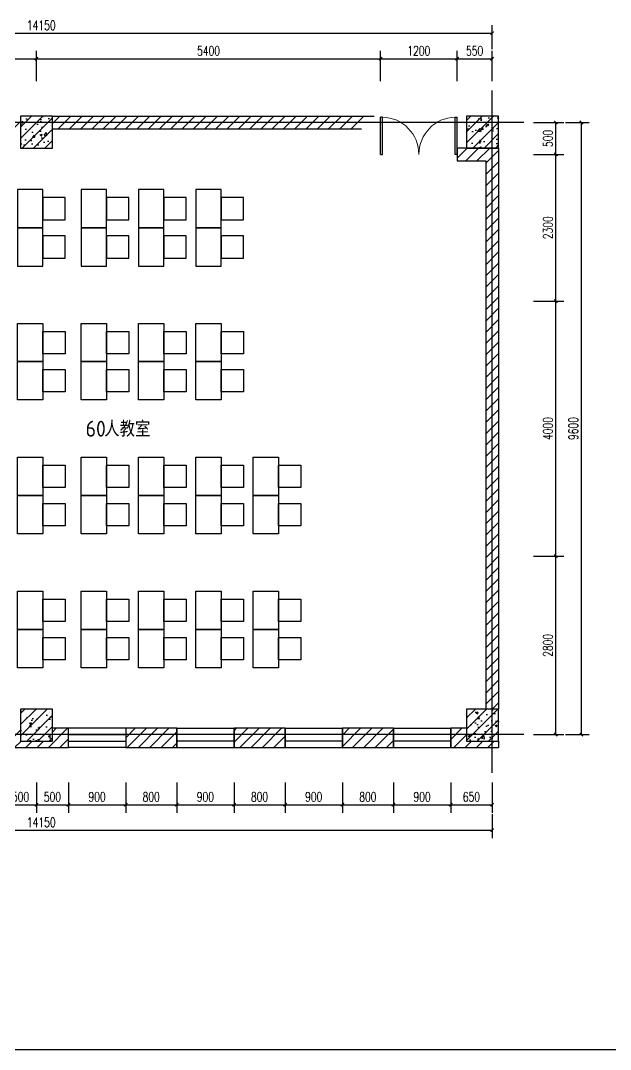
# Model space of a CAD drawing. Extents: x 0 to 302064749, y -59725395 to 1524223.
# Drawn here: x 213417864 to 214343536, y -6673307 to -5059789 of the extents above; entities that cross this region are included whole.
import ezdxf

# ---------------------------------------------------------------- set-up
doc = ezdxf.new("R2010")
doc.units = 0
doc.header["$LTSCALE"] = 1000
doc.linetypes.add('DASH', pattern=[0.35, 0.25, -0.1])
for name, color, linetype in [('0-底图', 7, 'Continuous'), ('PUB_HATCH', 8, 'Continuous'), ('PUB_TEXT', 7, 'Continuous'), ('WALL', 2, 'Continuous'), ('WINDOW', 4, 'Continuous'), ('公用-尺寸', 3, 'Continuous'), ('家具', 8, 'Continuous'), ('建筑-柱子', 9, 'Continuous'), ('建筑-柱子-填充', 8, 'Continuous'), ('建筑-轴网', 1, 'Continuous'), ('道路-DX', 4, 'Continuous')]:
    doc.layers.add(name, color=color, linetype=linetype)
doc.styles.add('_TCH_DIM_T3', font='SIMPLEX', dxfattribs={"width": 0.705882, "bigfont": 'GBCBIG'})
doc.styles.get("Standard").update_dxf_attribs({"font": 'geniso.shx', "bigfont": 'hztxt.shx'})
doc.dimstyles.new('_TCH_ARCH&&50', dxfattribs={"dimtxt": 148.75, "dimasz": 50, "dimexe": 125, "dimexo": 150, "dimgap": 50, "dimtad": 1, "dimdec": 0, "dimzin": 0, "dimdsep": 46, "dimtxsty": '_TCH_DIM_T3', "dimblk": 'ARCHTICK', "dimcen": 0.09, "dimclrt": 7, "dimazin": 2, "dimtfac": 1, "dimtdec": 0, "dimtix": 1, "dimtmove": 2, "dimatfit": 3, "dimfxl": 1, "dimtolj": 1, "dimtzin": 0, "dimarcsym": 0})
pattern_1 = [(45, (922758.53, 400752.28), (-88.388383, 88.388383), [])]
pattern_2 = [(45, (922758.53, 400662.53), (-88.388348, 88.388348), []), (50, (922758.53, 400662.53), (358.63009, -31.37607), [37.5, -412.5]), (355, (922758.53, 400662.53), (-69.37567, 376.09607), [30, -330]), (100.4514, (922788.42, 400659.9), (289.25469, 344.71977), [31.8701, -350.57106]), (46.1842, (922758.53, 400762.53), (533.62052, -82.7595), [56.25, -618.75]), (96.6356, (922803, 400755.63), (467.33135, 487.05894), [47.80514, -525.8565]), (351.1842, (922758.53, 400762.5), (467.33097, 487.0593), [45, -495]), (21, (922808.53, 400737.53), (298.45353, -201.30945), [37.5, -412.5]), (326, (922808.53, 400737.53), (121.65767, 362.57502), [30, -330]), (71.4514, (922833.4, 400720.75), (420.11131, 161.26525), [31.8701, -350.57106]), (37.5, (922758.53, 400662.53), (6.079928, 166.446927), [0, -326, 0, -335, 0, -331.25]), (7.5, (922758.53, 400662.53), (131.53477, 197.205856), [0, -191, 0, -318.5, 0, -126.25]), (327.5, (922647.03, 400662.53), (266.911218, -11.277436), [0, -125, 0, -390, 0, -517.5]), (317.5, (922597.03, 400662.53), (291.593085, 50.05249), [0, -162.5, 0, -259, 0, -367.5])]

# ---------------------------------------------------------------- blocks, each defined once
blk = doc.blocks.new('js')
at = {"layer": '家具', "linetype": 'DASH'}
for points in [[(569568, 805988), (573281, 812418)], [(569568, 809988), (573281, 803558)]]:
    blk.add_lwpolyline(points, dxfattribs=at)
at = {"layer": '家具'}
for points in [[(573068, 811738), (573068, 811138), (573468, 811138), (573468, 811738)], [(573468, 811613), (573468, 811263), (573818, 811263), (573818, 811613)], [(574068, 811738), (574068, 811138), (574468, 811138), (574468, 811738)], [(574468, 811613), (574468, 811263), (574818, 811263), (574818, 811613)], [(575068, 811738), (575068, 811138), (575468, 811138), (575468, 811738)], [(575468, 811613), (575468, 811263), (575818, 811263), (575818, 811613)], [(576068, 811738), (576068, 811138), (576468, 811138), (576468, 811738)], [(576468, 811613), (576468, 811263), (576818, 811263), (576818, 811613)], [(577068, 811738), (577068, 811138), (577468, 811138), (577468, 811738)], [(577468, 811613), (577468, 811263), (577818, 811263), (577818, 811613)], [(577968, 811738), (577968, 811138), (578368, 811138), (578368, 811738)], [(578368, 811613), (578368, 811263), (578718, 811263), (578718, 811613)], [(578868, 811738), (578868, 811138), (579268, 811138), (579268, 811738)], [(579268, 811613), (579268, 811263), (579618, 811263), (579618, 811613)], [(573068, 811138), (573068, 810538), (573468, 810538), (573468, 811138)], [(574068, 811138), (574068, 810538), (574468, 810538), (574468, 811138)], [(575068, 811138), (575068, 810538), (575468, 810538), (575468, 811138)], [(576068, 811138), (576068, 810538), (576468, 810538), (576468, 811138)], [(577068, 811138), (577068, 810538), (577468, 810538), (577468, 811138)], [(577968, 811138), (577968, 810538), (578368, 810538), (578368, 811138)], [(578868, 811138), (578868, 810538), (579268, 810538), (579268, 811138)], [(573468, 811013), (573468, 810663), (573818, 810663), (573818, 811013)], [(574468, 811013), (574468, 810663), (574818, 810663), (574818, 811013)], [(575468, 811013), (575468, 810663), (575818, 810663), (575818, 811013)], [(576468, 811013), (576468, 810663), (576818, 810663), (576818, 811013)], [(577468, 811013), (577468, 810663), (577818, 810663), (577818, 811013)], [(578368, 811013), (578368, 810663), (578718, 810663), (578718, 811013)], [(579268, 811013), (579268, 810663), (579618, 810663), (579618, 811013)], [(569468, 805988), (569468, 809988), (569568, 809988), (569568, 805988)], [(572068, 809038), (572068, 809638), (572468, 809638), (572468, 809038)], [(572468, 809163), (572468, 809513), (572818, 809513), (572818, 809163)], [(573068, 809038), (573068, 809638), (573468, 809638), (573468, 809038)], [(573468, 809163), (573468, 809513), (573818, 809513), (573818, 809163)], [(574068, 809038), (574068, 809638), (574468, 809638), (574468, 809038)], [(574468, 809163), (574468, 809513), (574818, 809513), (574818, 809163)], [(575068, 809038), (575068, 809638), (575468, 809638), (575468, 809038)], [(575468, 809163), (575468, 809513), (575818, 809513), (575818, 809163)], [(576068, 809038), (576068, 809638), (576468, 809638), (576468, 809038)], [(576468, 809163), (576468, 809513), (576818, 809513), (576818, 809163)], [(577068, 809038), (577068, 809638), (577468, 809638), (577468, 809038)], [(577468, 809163), (577468, 809513), (577818, 809513), (577818, 809163)], [(577968, 809038), (577968, 809638), (578368, 809638), (578368, 809038)], [(578368, 809163), (578368, 809513), (578718, 809513), (578718, 809163)], [(578868, 809038), (578868, 809638), (579268, 809638), (579268, 809038)], [(579268, 809163), (579268, 809513), (579618, 809513), (579618, 809163)], [(572068, 808438), (572068, 809038), (572468, 809038), (572468, 808438)], [(573068, 808438), (573068, 809038), (573468, 809038), (573468, 808438)], [(574068, 808438), (574068, 809038), (574468, 809038), (574468, 808438)], [(575068, 808438), (575068, 809038), (575468, 809038), (575468, 808438)], [(576068, 808438), (576068, 809038), (576468, 809038), (576468, 808438)], [(577068, 808438), (577068, 809038), (577468, 809038), (577468, 808438)], [(577968, 808438), (577968, 809038), (578368, 809038), (578368, 808438)], [(578868, 808438), (578868, 809038), (579268, 809038), (579268, 808438)], [(572468, 808563), (572468, 808913), (572818, 808913), (572818, 808563)], [(573468, 808563), (573468, 808913), (573818, 808913), (573818, 808563)], [(574468, 808563), (574468, 808913), (574818, 808913), (574818, 808563)], [(575468, 808563), (575468, 808913), (575818, 808913), (575818, 808563)], [(576468, 808563), (576468, 808913), (576818, 808913), (576818, 808563)], [(577468, 808563), (577468, 808913), (577818, 808913), (577818, 808563)], [(578368, 808563), (578368, 808913), (578718, 808913), (578718, 808563)], [(579268, 808563), (579268, 808913), (579618, 808913), (579618, 808563)], [(570018, 808738), (570468, 808738), (570468, 807238), (570018, 807238)], [(572068, 806938), (572068, 807538), (572468, 807538), (572468, 806938)], [(572468, 807063), (572468, 807413), (572818, 807413), (572818, 807063)], [(573068, 806938), (573068, 807538), (573468, 807538), (573468, 806938)], [(573468, 807063), (573468, 807413), (573818, 807413), (573818, 807063)], [(574068, 806938), (574068, 807538), (574468, 807538), (574468, 806938)], [(574468, 807063), (574468, 807413), (574818, 807413), (574818, 807063)], [(575068, 806938), (575068, 807538), (575468, 807538), (575468, 806938)], [(575468, 807063), (575468, 807413), (575818, 807413), (575818, 807063)], [(576068, 806938), (576068, 807538), (576468, 807538), (576468, 806938)], [(576468, 807063), (576468, 807413), (576818, 807413), (576818, 807063)], [(577068, 806938), (577068, 807538), (577468, 807538), (577468, 806938)], [(577468, 807063), (577468, 807413), (577818, 807413), (577818, 807063)], [(577968, 806938), (577968, 807538), (578368, 807538), (578368, 806938)], [(578368, 807063), (578368, 807413), (578718, 807413), (578718, 807063)], [(578868, 806938), (578868, 807538), (579268, 807538), (579268, 806938)], [(579268, 807063), (579268, 807413), (579618, 807413), (579618, 807063)], [(579768, 806938), (579768, 807538), (580168, 807538), (580168, 806938)], [(580168, 807063), (580168, 807413), (580518, 807413), (580518, 807063)], [(572068, 806338), (572068, 806938), (572468, 806938), (572468, 806338)], [(573068, 806338), (573068, 806938), (573468, 806938), (573468, 806338)], [(574068, 806338), (574068, 806938), (574468, 806938), (574468, 806338)], [(575068, 806338), (575068, 806938), (575468, 806938), (575468, 806338)], [(576068, 806338), (576068, 806938), (576468, 806938), (576468, 806338)], [(577068, 806338), (577068, 806938), (577468, 806938), (577468, 806338)], [(577968, 806338), (577968, 806938), (578368, 806938), (578368, 806338)], [(578868, 806338), (578868, 806938), (579268, 806938), (579268, 806338)], [(579768, 806338), (579768, 806938), (580168, 806938), (580168, 806338)], [(572468, 806463), (572468, 806813), (572818, 806813), (572818, 806463)], [(573468, 806463), (573468, 806813), (573818, 806813), (573818, 806463)], [(574468, 806463), (574468, 806813), (574818, 806813), (574818, 806463)], [(575468, 806463), (575468, 806813), (575818, 806813), (575818, 806463)], [(576468, 806463), (576468, 806813), (576818, 806813), (576818, 806463)], [(577468, 806463), (577468, 806813), (577818, 806813), (577818, 806463)], [(578368, 806463), (578368, 806813), (578718, 806813), (578718, 806463)], [(579268, 806463), (579268, 806813), (579618, 806813), (579618, 806463)], [(580168, 806463), (580168, 806813), (580518, 806813), (580518, 806463)], [(573068, 804838), (573068, 805438), (573468, 805438), (573468, 804838)], [(573468, 804963), (573468, 805313), (573818, 805313), (573818, 804963)], [(574068, 804838), (574068, 805438), (574468, 805438), (574468, 804838)], [(574468, 804963), (574468, 805313), (574818, 805313), (574818, 804963)], [(575068, 804838), (575068, 805438), (575468, 805438), (575468, 804838)], [(575468, 804963), (575468, 805313), (575818, 805313), (575818, 804963)], [(576068, 804838), (576068, 805438), (576468, 805438), (576468, 804838)], [(576468, 804963), (576468, 805313), (576818, 805313), (576818, 804963)], [(577068, 804838), (577068, 805438), (577468, 805438), (577468, 804838)], [(577468, 804963), (577468, 805313), (577818, 805313), (577818, 804963)], [(577968, 804838), (577968, 805438), (578368, 805438), (578368, 804838)], [(578368, 804963), (578368, 805313), (578718, 805313), (578718, 804963)], [(578868, 804838), (578868, 805438), (579268, 805438), (579268, 804838)], [(579268, 804963), (579268, 805313), (579618, 805313), (579618, 804963)], [(579768, 804838), (579768, 805438), (580168, 805438), (580168, 804838)], [(580168, 804963), (580168, 805313), (580518, 805313), (580518, 804963)], [(573068, 804238), (573068, 804838), (573468, 804838), (573468, 804238)], [(574068, 804238), (574068, 804838), (574468, 804838), (574468, 804238)], [(575068, 804238), (575068, 804838), (575468, 804838), (575468, 804238)], [(576068, 804238), (576068, 804838), (576468, 804838), (576468, 804238)], [(577068, 804238), (577068, 804838), (577468, 804838), (577468, 804238)], [(577968, 804238), (577968, 804838), (578368, 804838), (578368, 804238)], [(578868, 804238), (578868, 804838), (579268, 804838), (579268, 804238)], [(579768, 804238), (579768, 804838), (580168, 804838), (580168, 804238)], [(573468, 804363), (573468, 804713), (573818, 804713), (573818, 804363)], [(574468, 804363), (574468, 804713), (574818, 804713), (574818, 804363)], [(575468, 804363), (575468, 804713), (575818, 804713), (575818, 804363)], [(576468, 804363), (576468, 804713), (576818, 804713), (576818, 804363)], [(577468, 804363), (577468, 804713), (577818, 804713), (577818, 804363)], [(578368, 804363), (578368, 804713), (578718, 804713), (578718, 804363)], [(579268, 804363), (579268, 804713), (579618, 804713), (579618, 804363)], [(580168, 804363), (580168, 804713), (580518, 804713), (580518, 804363)]]:
    blk.add_lwpolyline(points, close=True, dxfattribs=at)
blk = doc.blocks.new('_ArchTick')
at = {"color": 0, "linetype": 'ByBlock', "const_width": 0.4}
blk.add_lwpolyline([(-0.5, -0.5), (0.5, 0.5)], dxfattribs=at)
blk = doc.blocks.new('*D918')
at = {"layer": 'Defpoints', "color": 0, "transparency": 16777216}
for p in [(1096781, -394506), (1082631, -394906), (1096781, -394906)]:
    blk.add_point(p, dxfattribs=at)
at = {"layer": '公用-尺寸', "color": 0, "lineweight": -2, "transparency": 16777216}
for p, q in [((1082631, -394756), (1082631, -394381)), ((1096781, -394756), (1096781, -394381)), ((1082631, -394506), (1096781, -394506))]:
    blk.add_line(p, q, dxfattribs=at)
at = {"layer": '公用-尺寸', "color": 0, "lineweight": -2, "transparency": 16777216, "xscale": 50, "yscale": 50, "zscale": 50, "rotation": 180}
blk.add_blockref('_ArchTick', (1082631, -394506), dxfattribs=at)
at = {"layer": '公用-尺寸', "color": 0, "lineweight": -2, "transparency": 16777216, "xscale": 50, "yscale": 50, "zscale": 50}
blk.add_blockref('_ArchTick', (1096781, -394506), dxfattribs=at)
at = {"layer": '公用-尺寸', "color": 7, "transparency": 16777216, "insert": (1089706, -394382), "char_height": 148.8, "attachment_point": 5, "style": '_TCH_DIM_T3'}
blk.add_mtext('\\A1;14150', dxfattribs=at)
blk = doc.blocks.new('*D920')
at = {"layer": 'Defpoints', "color": 0, "transparency": 16777216}
for p in [(1097781, -395906), (1098181, -395906), (1097781, -405506)]:
    blk.add_point(p, dxfattribs=at)
at = {"layer": '公用-尺寸', "color": 0, "lineweight": -2, "transparency": 16777216}
for p, q in [((1097931, -395906), (1098306, -395906)), ((1098181, -405506), (1098181, -395906)), ((1097931, -405506), (1098306, -405506))]:
    blk.add_line(p, q, dxfattribs=at)
at = {"layer": '公用-尺寸', "color": 0, "lineweight": -2, "transparency": 16777216, "xscale": 50, "yscale": 50, "zscale": 50}
for p, rotation in [((1098181, -395906), 90), ((1098181, -405506), 270)]:
    blk.add_blockref('_ArchTick', p, dxfattribs=dict(at, rotation=rotation))
at = {"layer": '公用-尺寸', "color": 7, "transparency": 16777216, "insert": (1098056, -400706), "char_height": 148.8, "attachment_point": 5, "rotation": 90, "style": '_TCH_DIM_T3'}
blk.add_mtext('\\A1;9600', dxfattribs=at)
blk = doc.blocks.new('*D921')
at = {"layer": 'Defpoints', "color": 0, "transparency": 16777216}
for p in [(1097281, -402706), (1097781, -402706), (1097281, -405506)]:
    blk.add_point(p, dxfattribs=at)
at = {"layer": '公用-尺寸', "color": 0, "lineweight": -2, "transparency": 16777216}
for p, q in [((1097431, -402706), (1097906, -402706)), ((1097781, -405506), (1097781, -402706)), ((1097431, -405506), (1097906, -405506))]:
    blk.add_line(p, q, dxfattribs=at)
at = {"layer": '公用-尺寸', "color": 0, "lineweight": -2, "transparency": 16777216, "xscale": 50, "yscale": 50, "zscale": 50}
for p, rotation in [((1097781, -402706), 90), ((1097781, -405506), 270)]:
    blk.add_blockref('_ArchTick', p, dxfattribs=dict(at, rotation=rotation))
at = {"layer": '公用-尺寸', "color": 7, "transparency": 16777216, "insert": (1097656, -404106), "char_height": 148.8, "attachment_point": 5, "rotation": 90, "style": '_TCH_DIM_T3'}
blk.add_mtext('\\A1;2800', dxfattribs=at)
blk = doc.blocks.new('*D922')
at = {"layer": 'Defpoints', "color": 0, "transparency": 16777216}
for p in [(1097281, -398706), (1097781, -398706), (1097281, -402706)]:
    blk.add_point(p, dxfattribs=at)
at = {"layer": '公用-尺寸', "color": 0, "lineweight": -2, "transparency": 16777216}
for p, q in [((1097431, -398706), (1097906, -398706)), ((1097781, -402706), (1097781, -398706)), ((1097431, -402706), (1097906, -402706))]:
    blk.add_line(p, q, dxfattribs=at)
at = {"layer": '公用-尺寸', "color": 0, "lineweight": -2, "transparency": 16777216, "xscale": 50, "yscale": 50, "zscale": 50}
for p, rotation in [((1097781, -398706), 90), ((1097781, -402706), 270)]:
    blk.add_blockref('_ArchTick', p, dxfattribs=dict(at, rotation=rotation))
at = {"layer": '公用-尺寸', "color": 7, "transparency": 16777216, "insert": (1097656, -400706), "char_height": 148.8, "attachment_point": 5, "rotation": 90, "style": '_TCH_DIM_T3'}
blk.add_mtext('\\A1;4000', dxfattribs=at)
blk = doc.blocks.new('*D923')
at = {"layer": 'Defpoints', "color": 0, "transparency": 16777216}
for p in [(1097281, -396406), (1097781, -396406), (1097281, -398706)]:
    blk.add_point(p, dxfattribs=at)
at = {"layer": '公用-尺寸', "color": 0, "lineweight": -2, "transparency": 16777216}
for p, q in [((1097431, -396406), (1097906, -396406)), ((1097781, -398706), (1097781, -396406)), ((1097431, -398706), (1097906, -398706))]:
    blk.add_line(p, q, dxfattribs=at)
at = {"layer": '公用-尺寸', "color": 0, "lineweight": -2, "transparency": 16777216, "xscale": 50, "yscale": 50, "zscale": 50}
for p, rotation in [((1097781, -396406), 90), ((1097781, -398706), 270)]:
    blk.add_blockref('_ArchTick', p, dxfattribs=dict(at, rotation=rotation))
at = {"layer": '公用-尺寸', "color": 7, "transparency": 16777216, "insert": (1097656, -397556), "char_height": 148.8, "attachment_point": 5, "rotation": 90, "style": '_TCH_DIM_T3'}
blk.add_mtext('\\A1;2300', dxfattribs=at)
blk = doc.blocks.new('*D924')
at = {"layer": 'Defpoints', "color": 0, "transparency": 16777216}
for p in [(1097281, -395906), (1097781, -395906), (1097281, -396406)]:
    blk.add_point(p, dxfattribs=at)
at = {"layer": '公用-尺寸', "color": 0, "lineweight": -2, "transparency": 16777216}
for p, q in [((1097431, -395906), (1097906, -395906)), ((1097781, -396406), (1097781, -395906)), ((1097431, -396406), (1097906, -396406))]:
    blk.add_line(p, q, dxfattribs=at)
at = {"layer": '公用-尺寸', "color": 0, "lineweight": -2, "transparency": 16777216, "xscale": 50, "yscale": 50, "zscale": 50}
for p, rotation in [((1097781, -395906), 90), ((1097781, -396406), 270)]:
    blk.add_blockref('_ArchTick', p, dxfattribs=dict(at, rotation=rotation))
at = {"layer": '公用-尺寸', "color": 7, "transparency": 16777216, "insert": (1097656, -396156), "char_height": 148.8, "attachment_point": 5, "rotation": 90, "style": '_TCH_DIM_T3'}
blk.add_mtext('\\A1;500', dxfattribs=at)
blk = doc.blocks.new('*D931')
at = {"layer": 'Defpoints', "color": 0, "transparency": 16777216}
for p in [(1089631, -394906), (1084231, -395406), (1089631, -395406)]:
    blk.add_point(p, dxfattribs=at)
at = {"layer": '公用-尺寸', "color": 0, "lineweight": -2, "transparency": 16777216}
for p, q in [((1084231, -395256), (1084231, -394781)), ((1089631, -395256), (1089631, -394781)), ((1084231, -394906), (1089631, -394906))]:
    blk.add_line(p, q, dxfattribs=at)
at = {"layer": '公用-尺寸', "color": 0, "lineweight": -2, "transparency": 16777216, "xscale": 50, "yscale": 50, "zscale": 50, "rotation": 180}
blk.add_blockref('_ArchTick', (1084231, -394906), dxfattribs=at)
at = {"layer": '公用-尺寸', "color": 0, "lineweight": -2, "transparency": 16777216, "xscale": 50, "yscale": 50, "zscale": 50}
blk.add_blockref('_ArchTick', (1089631, -394906), dxfattribs=at)
at = {"layer": '公用-尺寸', "color": 7, "transparency": 16777216, "insert": (1086931, -394782), "char_height": 148.8, "attachment_point": 5, "style": '_TCH_DIM_T3'}
blk.add_mtext('\\A1;5400', dxfattribs=at)
blk = doc.blocks.new('*D932')
at = {"layer": 'Defpoints', "color": 0, "transparency": 16777216}
for p in [(1095031, -394906), (1089631, -395406), (1095031, -395406)]:
    blk.add_point(p, dxfattribs=at)
at = {"layer": '公用-尺寸', "color": 0, "lineweight": -2, "transparency": 16777216}
for p, q in [((1089631, -395256), (1089631, -394781)), ((1095031, -395256), (1095031, -394781)), ((1089631, -394906), (1095031, -394906))]:
    blk.add_line(p, q, dxfattribs=at)
at = {"layer": '公用-尺寸', "color": 0, "lineweight": -2, "transparency": 16777216, "xscale": 50, "yscale": 50, "zscale": 50, "rotation": 180}
blk.add_blockref('_ArchTick', (1089631, -394906), dxfattribs=at)
at = {"layer": '公用-尺寸', "color": 0, "lineweight": -2, "transparency": 16777216, "xscale": 50, "yscale": 50, "zscale": 50}
blk.add_blockref('_ArchTick', (1095031, -394906), dxfattribs=at)
at = {"layer": '公用-尺寸', "color": 7, "transparency": 16777216, "insert": (1092331, -394782), "char_height": 148.8, "attachment_point": 5, "style": '_TCH_DIM_T3'}
blk.add_mtext('\\A1;5400', dxfattribs=at)
blk = doc.blocks.new('*D933')
at = {"layer": 'Defpoints', "color": 0, "transparency": 16777216}
for p in [(1096231, -394906), (1095031, -395406), (1096231, -395406)]:
    blk.add_point(p, dxfattribs=at)
at = {"layer": '公用-尺寸', "color": 0, "lineweight": -2, "transparency": 16777216}
for p, q in [((1095031, -395256), (1095031, -394781)), ((1096231, -395256), (1096231, -394781)), ((1095031, -394906), (1096231, -394906))]:
    blk.add_line(p, q, dxfattribs=at)
at = {"layer": '公用-尺寸', "color": 0, "lineweight": -2, "transparency": 16777216, "xscale": 50, "yscale": 50, "zscale": 50, "rotation": 180}
blk.add_blockref('_ArchTick', (1095031, -394906), dxfattribs=at)
at = {"layer": '公用-尺寸', "color": 0, "lineweight": -2, "transparency": 16777216, "xscale": 50, "yscale": 50, "zscale": 50}
blk.add_blockref('_ArchTick', (1096231, -394906), dxfattribs=at)
at = {"layer": '公用-尺寸', "color": 7, "transparency": 16777216, "insert": (1095631, -394782), "char_height": 148.8, "attachment_point": 5, "style": '_TCH_DIM_T3'}
blk.add_mtext('\\A1;1200', dxfattribs=at)
blk = doc.blocks.new('*D934')
at = {"layer": 'Defpoints', "color": 0, "transparency": 16777216}
for p in [(1096781, -394906), (1096231, -395406), (1096781, -395406)]:
    blk.add_point(p, dxfattribs=at)
at = {"layer": '公用-尺寸', "color": 0, "lineweight": -2, "transparency": 16777216}
for p, q in [((1096231, -395256), (1096231, -394781)), ((1096781, -395256), (1096781, -394781)), ((1096231, -394906), (1096781, -394906))]:
    blk.add_line(p, q, dxfattribs=at)
at = {"layer": '公用-尺寸', "color": 0, "lineweight": -2, "transparency": 16777216, "xscale": 50, "yscale": 50, "zscale": 50, "rotation": 180}
blk.add_blockref('_ArchTick', (1096231, -394906), dxfattribs=at)
at = {"layer": '公用-尺寸', "color": 0, "lineweight": -2, "transparency": 16777216, "xscale": 50, "yscale": 50, "zscale": 50}
blk.add_blockref('_ArchTick', (1096781, -394906), dxfattribs=at)
at = {"layer": '公用-尺寸', "color": 7, "transparency": 16777216, "insert": (1096506, -394782), "char_height": 148.8, "attachment_point": 5, "style": '_TCH_DIM_T3'}
blk.add_mtext('\\A1;550', dxfattribs=at)
blk = doc.blocks.new('*D935')
at = {"layer": 'Defpoints', "color": 0, "transparency": 16777216}
for p in [(1082631, -406606), (1096781, -406606), (1096781, -407006)]:
    blk.add_point(p, dxfattribs=at)
at = {"layer": '公用-尺寸', "color": 0, "lineweight": -2, "transparency": 16777216}
for p, q in [((1082631, -406756), (1082631, -407131)), ((1096781, -406756), (1096781, -407131)), ((1082631, -407006), (1096781, -407006))]:
    blk.add_line(p, q, dxfattribs=at)
at = {"layer": '公用-尺寸', "color": 0, "lineweight": -2, "transparency": 16777216, "xscale": 50, "yscale": 50, "zscale": 50, "rotation": 180}
blk.add_blockref('_ArchTick', (1082631, -407006), dxfattribs=at)
at = {"layer": '公用-尺寸', "color": 0, "lineweight": -2, "transparency": 16777216, "xscale": 50, "yscale": 50, "zscale": 50}
blk.add_blockref('_ArchTick', (1096781, -407006), dxfattribs=at)
at = {"layer": '公用-尺寸', "color": 7, "transparency": 16777216, "insert": (1089706, -406882), "char_height": 148.8, "attachment_point": 5, "style": '_TCH_DIM_T3'}
blk.add_mtext('\\A1;14150', dxfattribs=at)
blk = doc.blocks.new('*D944')
at = {"layer": 'Defpoints', "color": 0, "transparency": 16777216}
for p in [(1089131, -406106), (1089631, -406106), (1089631, -406606)]:
    blk.add_point(p, dxfattribs=at)
at = {"layer": '公用-尺寸', "color": 0, "lineweight": -2, "transparency": 16777216}
for p, q in [((1089131, -406256), (1089131, -406731)), ((1089631, -406256), (1089631, -406731)), ((1089131, -406606), (1089631, -406606))]:
    blk.add_line(p, q, dxfattribs=at)
at = {"layer": '公用-尺寸', "color": 0, "lineweight": -2, "transparency": 16777216, "xscale": 50, "yscale": 50, "zscale": 50, "rotation": 180}
blk.add_blockref('_ArchTick', (1089131, -406606), dxfattribs=at)
at = {"layer": '公用-尺寸', "color": 0, "lineweight": -2, "transparency": 16777216, "xscale": 50, "yscale": 50, "zscale": 50}
blk.add_blockref('_ArchTick', (1089631, -406606), dxfattribs=at)
at = {"layer": '公用-尺寸', "color": 7, "transparency": 16777216, "insert": (1089381, -406482), "char_height": 148.8, "attachment_point": 5, "style": '_TCH_DIM_T3'}
blk.add_mtext('\\A1;500', dxfattribs=at)
blk = doc.blocks.new('*D945')
at = {"layer": 'Defpoints', "color": 0, "transparency": 16777216}
for p in [(1089631, -406106), (1090131, -406106), (1090131, -406606)]:
    blk.add_point(p, dxfattribs=at)
at = {"layer": '公用-尺寸', "color": 0, "lineweight": -2, "transparency": 16777216}
for p, q in [((1089631, -406256), (1089631, -406731)), ((1090131, -406256), (1090131, -406731)), ((1089631, -406606), (1090131, -406606))]:
    blk.add_line(p, q, dxfattribs=at)
at = {"layer": '公用-尺寸', "color": 0, "lineweight": -2, "transparency": 16777216, "xscale": 50, "yscale": 50, "zscale": 50, "rotation": 180}
blk.add_blockref('_ArchTick', (1089631, -406606), dxfattribs=at)
at = {"layer": '公用-尺寸', "color": 0, "lineweight": -2, "transparency": 16777216, "xscale": 50, "yscale": 50, "zscale": 50}
blk.add_blockref('_ArchTick', (1090131, -406606), dxfattribs=at)
at = {"layer": '公用-尺寸', "color": 7, "transparency": 16777216, "insert": (1089881, -406482), "char_height": 148.8, "attachment_point": 5, "style": '_TCH_DIM_T3'}
blk.add_mtext('\\A1;500', dxfattribs=at)
blk = doc.blocks.new('*D946')
at = {"layer": 'Defpoints', "color": 0, "transparency": 16777216}
for p in [(1090131, -406106), (1091031, -406106), (1091031, -406606)]:
    blk.add_point(p, dxfattribs=at)
at = {"layer": '公用-尺寸', "color": 0, "lineweight": -2, "transparency": 16777216}
for p, q in [((1090131, -406256), (1090131, -406731)), ((1091031, -406256), (1091031, -406731)), ((1090131, -406606), (1091031, -406606))]:
    blk.add_line(p, q, dxfattribs=at)
at = {"layer": '公用-尺寸', "color": 0, "lineweight": -2, "transparency": 16777216, "xscale": 50, "yscale": 50, "zscale": 50, "rotation": 180}
blk.add_blockref('_ArchTick', (1090131, -406606), dxfattribs=at)
at = {"layer": '公用-尺寸', "color": 0, "lineweight": -2, "transparency": 16777216, "xscale": 50, "yscale": 50, "zscale": 50}
blk.add_blockref('_ArchTick', (1091031, -406606), dxfattribs=at)
at = {"layer": '公用-尺寸', "color": 7, "transparency": 16777216, "insert": (1090581, -406482), "char_height": 148.8, "attachment_point": 5, "style": '_TCH_DIM_T3'}
blk.add_mtext('\\A1;900', dxfattribs=at)
blk = doc.blocks.new('*D947')
at = {"layer": 'Defpoints', "color": 0, "transparency": 16777216}
for p in [(1091031, -406106), (1091831, -406106), (1091831, -406606)]:
    blk.add_point(p, dxfattribs=at)
at = {"layer": '公用-尺寸', "color": 0, "lineweight": -2, "transparency": 16777216}
for p, q in [((1091031, -406256), (1091031, -406731)), ((1091831, -406256), (1091831, -406731)), ((1091031, -406606), (1091831, -406606))]:
    blk.add_line(p, q, dxfattribs=at)
at = {"layer": '公用-尺寸', "color": 0, "lineweight": -2, "transparency": 16777216, "xscale": 50, "yscale": 50, "zscale": 50, "rotation": 180}
blk.add_blockref('_ArchTick', (1091031, -406606), dxfattribs=at)
at = {"layer": '公用-尺寸', "color": 0, "lineweight": -2, "transparency": 16777216, "xscale": 50, "yscale": 50, "zscale": 50}
blk.add_blockref('_ArchTick', (1091831, -406606), dxfattribs=at)
at = {"layer": '公用-尺寸', "color": 7, "transparency": 16777216, "insert": (1091431, -406482), "char_height": 148.8, "attachment_point": 5, "style": '_TCH_DIM_T3'}
blk.add_mtext('\\A1;800', dxfattribs=at)
blk = doc.blocks.new('*D948')
at = {"layer": 'Defpoints', "color": 0, "transparency": 16777216}
for p in [(1091831, -406106), (1092731, -406106), (1092731, -406606)]:
    blk.add_point(p, dxfattribs=at)
at = {"layer": '公用-尺寸', "color": 0, "lineweight": -2, "transparency": 16777216}
for p, q in [((1091831, -406256), (1091831, -406731)), ((1092731, -406256), (1092731, -406731)), ((1091831, -406606), (1092731, -406606))]:
    blk.add_line(p, q, dxfattribs=at)
at = {"layer": '公用-尺寸', "color": 0, "lineweight": -2, "transparency": 16777216, "xscale": 50, "yscale": 50, "zscale": 50, "rotation": 180}
blk.add_blockref('_ArchTick', (1091831, -406606), dxfattribs=at)
at = {"layer": '公用-尺寸', "color": 0, "lineweight": -2, "transparency": 16777216, "xscale": 50, "yscale": 50, "zscale": 50}
blk.add_blockref('_ArchTick', (1092731, -406606), dxfattribs=at)
at = {"layer": '公用-尺寸', "color": 7, "transparency": 16777216, "insert": (1092281, -406482), "char_height": 148.8, "attachment_point": 5, "style": '_TCH_DIM_T3'}
blk.add_mtext('\\A1;900', dxfattribs=at)
blk = doc.blocks.new('*D949')
at = {"layer": 'Defpoints', "color": 0, "transparency": 16777216}
for p in [(1092731, -406106), (1093531, -406106), (1093531, -406606)]:
    blk.add_point(p, dxfattribs=at)
at = {"layer": '公用-尺寸', "color": 0, "lineweight": -2, "transparency": 16777216}
for p, q in [((1092731, -406256), (1092731, -406731)), ((1093531, -406256), (1093531, -406731)), ((1092731, -406606), (1093531, -406606))]:
    blk.add_line(p, q, dxfattribs=at)
at = {"layer": '公用-尺寸', "color": 0, "lineweight": -2, "transparency": 16777216, "xscale": 50, "yscale": 50, "zscale": 50, "rotation": 180}
blk.add_blockref('_ArchTick', (1092731, -406606), dxfattribs=at)
at = {"layer": '公用-尺寸', "color": 0, "lineweight": -2, "transparency": 16777216, "xscale": 50, "yscale": 50, "zscale": 50}
blk.add_blockref('_ArchTick', (1093531, -406606), dxfattribs=at)
at = {"layer": '公用-尺寸', "color": 7, "transparency": 16777216, "insert": (1093131, -406482), "char_height": 148.8, "attachment_point": 5, "style": '_TCH_DIM_T3'}
blk.add_mtext('\\A1;800', dxfattribs=at)
blk = doc.blocks.new('*D950')
at = {"layer": 'Defpoints', "color": 0, "transparency": 16777216}
for p in [(1093531, -406106), (1094431, -406106), (1094431, -406606)]:
    blk.add_point(p, dxfattribs=at)
at = {"layer": '公用-尺寸', "color": 0, "lineweight": -2, "transparency": 16777216}
for p, q in [((1093531, -406256), (1093531, -406731)), ((1094431, -406256), (1094431, -406731)), ((1093531, -406606), (1094431, -406606))]:
    blk.add_line(p, q, dxfattribs=at)
at = {"layer": '公用-尺寸', "color": 0, "lineweight": -2, "transparency": 16777216, "xscale": 50, "yscale": 50, "zscale": 50, "rotation": 180}
blk.add_blockref('_ArchTick', (1093531, -406606), dxfattribs=at)
at = {"layer": '公用-尺寸', "color": 0, "lineweight": -2, "transparency": 16777216, "xscale": 50, "yscale": 50, "zscale": 50}
blk.add_blockref('_ArchTick', (1094431, -406606), dxfattribs=at)
at = {"layer": '公用-尺寸', "color": 7, "transparency": 16777216, "insert": (1093981, -406482), "char_height": 148.8, "attachment_point": 5, "style": '_TCH_DIM_T3'}
blk.add_mtext('\\A1;900', dxfattribs=at)
blk = doc.blocks.new('*D951')
at = {"layer": 'Defpoints', "color": 0, "transparency": 16777216}
for p in [(1094431, -406106), (1095231, -406106), (1095231, -406606)]:
    blk.add_point(p, dxfattribs=at)
at = {"layer": '公用-尺寸', "color": 0, "lineweight": -2, "transparency": 16777216}
for p, q in [((1094431, -406256), (1094431, -406731)), ((1095231, -406256), (1095231, -406731)), ((1094431, -406606), (1095231, -406606))]:
    blk.add_line(p, q, dxfattribs=at)
at = {"layer": '公用-尺寸', "color": 0, "lineweight": -2, "transparency": 16777216, "xscale": 50, "yscale": 50, "zscale": 50, "rotation": 180}
blk.add_blockref('_ArchTick', (1094431, -406606), dxfattribs=at)
at = {"layer": '公用-尺寸', "color": 0, "lineweight": -2, "transparency": 16777216, "xscale": 50, "yscale": 50, "zscale": 50}
blk.add_blockref('_ArchTick', (1095231, -406606), dxfattribs=at)
at = {"layer": '公用-尺寸', "color": 7, "transparency": 16777216, "insert": (1094831, -406482), "char_height": 148.8, "attachment_point": 5, "style": '_TCH_DIM_T3'}
blk.add_mtext('\\A1;800', dxfattribs=at)
blk = doc.blocks.new('*D952')
at = {"layer": 'Defpoints', "color": 0, "transparency": 16777216}
for p in [(1095231, -406106), (1096131, -406106), (1096131, -406606)]:
    blk.add_point(p, dxfattribs=at)
at = {"layer": '公用-尺寸', "color": 0, "lineweight": -2, "transparency": 16777216}
for p, q in [((1095231, -406256), (1095231, -406731)), ((1096131, -406256), (1096131, -406731)), ((1095231, -406606), (1096131, -406606))]:
    blk.add_line(p, q, dxfattribs=at)
at = {"layer": '公用-尺寸', "color": 0, "lineweight": -2, "transparency": 16777216, "xscale": 50, "yscale": 50, "zscale": 50, "rotation": 180}
blk.add_blockref('_ArchTick', (1095231, -406606), dxfattribs=at)
at = {"layer": '公用-尺寸', "color": 0, "lineweight": -2, "transparency": 16777216, "xscale": 50, "yscale": 50, "zscale": 50}
blk.add_blockref('_ArchTick', (1096131, -406606), dxfattribs=at)
at = {"layer": '公用-尺寸', "color": 7, "transparency": 16777216, "insert": (1095681, -406482), "char_height": 148.8, "attachment_point": 5, "style": '_TCH_DIM_T3'}
blk.add_mtext('\\A1;900', dxfattribs=at)
blk = doc.blocks.new('*D953')
at = {"layer": 'Defpoints', "color": 0, "transparency": 16777216}
for p in [(1096131, -406106), (1096781, -406106), (1096781, -406606)]:
    blk.add_point(p, dxfattribs=at)
at = {"layer": '公用-尺寸', "color": 0, "lineweight": -2, "transparency": 16777216}
for p, q in [((1096131, -406256), (1096131, -406731)), ((1096781, -406256), (1096781, -406731)), ((1096131, -406606), (1096781, -406606))]:
    blk.add_line(p, q, dxfattribs=at)
at = {"layer": '公用-尺寸', "color": 0, "lineweight": -2, "transparency": 16777216, "xscale": 50, "yscale": 50, "zscale": 50, "rotation": 180}
blk.add_blockref('_ArchTick', (1096131, -406606), dxfattribs=at)
at = {"layer": '公用-尺寸', "color": 0, "lineweight": -2, "transparency": 16777216, "xscale": 50, "yscale": 50, "zscale": 50}
blk.add_blockref('_ArchTick', (1096781, -406606), dxfattribs=at)
at = {"layer": '公用-尺寸', "color": 7, "transparency": 16777216, "insert": (1096456, -406482), "char_height": 148.8, "attachment_point": 5, "style": '_TCH_DIM_T3'}
blk.add_mtext('\\A1;650', dxfattribs=at)
blk = doc.blocks.new('$DorLib2D$00000002')
for p, q in [((-0.5, 0), (-0.5, 0.4875)), ((-0.475, 0.4875), (-0.5, 0.4875)), ((-0.475, 0), (-0.475, 0.4875)), ((0.475, 0), (0.475, 0.4875)), ((0.475, 0.4875), (0.5, 0.4875)), ((0.5, 0), (0.5, 0.4875)), ((-0.5, 0), (-0.475, 0)), ((0.5, 0), (0.475, 0))]:
    blk.add_line(p, q)
at = {"lineweight": 13}
for centre, start, end in [((-0.4875, 0), 0, 88.53072), ((0.4875, 0), 91.46928, 180)]:
    blk.add_arc(centre, 0.4875, start, end, dxfattribs=at)
blk = doc.blocks.new('$WINLIB2D$00000001')
at = {"color": 0}
for points in [[(-0.5, 0.5), (-0.5, -0.5)], [(-0.5, 0.5), (0.5, 0.5)], [(0.5, -0.5), (0.5, 0.5)], [(0.5, 0.167), (-0.5, 0.167)], [(0.5, -0.167), (-0.5, -0.167)], [(-0.5, -0.5), (0.5, -0.5)]]:
    blk.add_lwpolyline(points, dxfattribs=at)
blk = doc.blocks.new('gfhjghj')
at = {"layer": '道路-DX', "ltscale": 5}
blk.add_line((1060432.7, -35499.9), (1129132.7, -35499.9), dxfattribs=at)
blk = doc.blocks.new('ghkk')
at = {"layer": 'PUB_HATCH'}
h = blk.add_hatch(dxfattribs=at)
h.set_pattern_fill('普通砖', color=256, scale=50, style=0)
h.set_pattern_definition(pattern_1)
h.paths.add_polyline_path([(1089380.9, -396006.5), (1089380.9, -395806.5), (1084330.9, -395806.5), (1084530.9, -396006.5)])
h = blk.add_hatch(dxfattribs=at)
h.set_pattern_fill('普通砖', color=256, scale=50, style=0)
h.set_pattern_definition(pattern_1)
h.paths.add_polyline_path([(1089880.9, -395806.5), (1089880.9, -396006.5), (1094730.9, -396006.5), (1094930.9, -395806.5)])
h = blk.add_hatch(dxfattribs=at)
h.set_pattern_fill('普通砖', color=256, scale=50, style=0)
h.set_pattern_definition(pattern_1)
h.paths.add_polyline_path([(1096880.9, -396306.5), (1096230.9, -396306.5), (1096230.9, -396506.5), (1096680.9, -396506.5)])
h = blk.add_hatch(dxfattribs=at)
h.set_pattern_fill('普通砖', color=256, scale=50, style=0)
h.set_pattern_definition(pattern_1)
h.paths.add_polyline_path([(1096680.9, -405106.5), (1096880.9, -405106.5), (1096880.9, -396306.5), (1096680.9, -396506.5)])
h = blk.add_hatch(dxfattribs=at)
h.set_pattern_fill('普通砖', color=256, scale=50, style=0)
h.set_pattern_definition(pattern_1)
h.paths.add_polyline_path([(1089630.9, -405606.5), (1089380.9, -405606.5), (1089380.9, -405406.5), (1089130.9, -405406.5), (1089130.9, -405706.5), (1089630.9, -405706.5)])
h = blk.add_hatch(dxfattribs=at)
h.set_pattern_fill('普通砖', color=256, scale=50, style=0)
h.set_pattern_definition(pattern_1)
h.paths.add_polyline_path([(1089880.9, -405406.5), (1089880.9, -405606.5), (1089630.9, -405606.5), (1089630.9, -405706.5), (1090130.9, -405706.5), (1090130.9, -405406.5)])
h = blk.add_hatch(dxfattribs=at)
h.set_pattern_fill('普通砖', color=256, scale=50, style=0)
h.set_pattern_definition(pattern_1)
h.paths.add_polyline_path([(1091030.9, -405706.5), (1091830.9, -405706.5), (1091830.9, -405406.5), (1091030.9, -405406.5)])
h = blk.add_hatch(dxfattribs=at)
h.set_pattern_fill('普通砖', color=256, scale=50, style=0)
h.set_pattern_definition(pattern_1)
h.paths.add_polyline_path([(1092730.9, -405706.5), (1093530.9, -405706.5), (1093530.9, -405406.5), (1092730.9, -405406.5)])
h = blk.add_hatch(dxfattribs=at)
h.set_pattern_fill('普通砖', color=256, scale=50, style=0)
h.set_pattern_definition(pattern_1)
h.paths.add_polyline_path([(1094430.9, -405706.5), (1095230.9, -405706.5), (1095230.9, -405406.5), (1094430.9, -405406.5)])
h = blk.add_hatch(dxfattribs=at)
h.set_pattern_fill('普通砖', color=256, scale=50, style=0)
h.set_pattern_definition(pattern_1)
h.paths.add_polyline_path([(1096814.2, -405606.5), (1096380.9, -405606.5), (1096380.9, -405406.5), (1096130.9, -405406.5), (1096130.9, -405706.5), (1096880.9, -405706.5)])
h = blk.add_hatch(dxfattribs=at)
h.set_pattern_fill('普通砖', color=256, scale=50, style=0)
h.set_pattern_definition(pattern_1)
h.paths.add_polyline_path([(1096880.9, -405606.5), (1096814.2, -405606.5), (1096880.9, -405706.5)])
at = {"layer": '建筑-柱子-填充'}
h = blk.add_hatch(dxfattribs=at)
h.set_pattern_fill('钢筋混凝土', color=256, scale=50, style=0)
h.set_pattern_definition(pattern_2)
h.paths.add_polyline_path([(1089880.9, -396306.5), (1089880.9, -395806.5), (1089380.9, -395806.5), (1089380.9, -396306.5)])
h = blk.add_hatch(dxfattribs=at)
h.set_pattern_fill('钢筋混凝土', color=256, scale=50, style=0)
h.set_pattern_definition(pattern_2)
h.paths.add_polyline_path([(1096880.9, -396306.5), (1096880.9, -395806.5), (1096380.9, -395806.5), (1096380.9, -396306.5)])
h = blk.add_hatch(dxfattribs=at)
h.set_pattern_fill('钢筋混凝土', color=256, scale=50, style=0)
h.set_pattern_definition(pattern_2)
h.paths.add_polyline_path([(1089880.9, -405606.5), (1089880.9, -405106.5), (1089380.9, -405106.5), (1089380.9, -405606.5)])
h = blk.add_hatch(dxfattribs=at)
h.set_pattern_fill('钢筋混凝土', color=256, scale=50, style=0)
h.set_pattern_definition(pattern_2)
h.paths.add_polyline_path([(1096880.9, -405606.5), (1096880.9, -405106.5), (1096380.9, -405106.5), (1096380.9, -405606.5)])
at = {"layer": 'WALL'}
for p, q in [((1089880.9, -395806.5), (1094930.9, -395806.5)), ((1089880.9, -396006.5), (1094730.9, -396006.5)), ((1096880.9, -396306.5), (1096230.9, -396306.5)), ((1096230.9, -396306.5), (1096230.9, -396506.5)), ((1096880.9, -396306.5), (1096880.9, -405106.5)), ((1096230.9, -396506.5), (1096680.9, -396506.5)), ((1096680.9, -396506.5), (1096680.9, -405106.5)), ((1090130.9, -405406.5), (1089880.9, -405406.5)), ((1090130.9, -405706.5), (1090130.9, -405406.5)), ((1091830.9, -405406.5), (1091030.9, -405406.5)), ((1091030.9, -405406.5), (1091030.9, -405706.5)), ((1091830.9, -405706.5), (1091830.9, -405406.5)), ((1093530.9, -405406.5), (1092730.9, -405406.5)), ((1092730.9, -405406.5), (1092730.9, -405706.5)), ((1093530.9, -405706.5), (1093530.9, -405406.5)), ((1095230.9, -405406.5), (1094430.9, -405406.5)), ((1094430.9, -405406.5), (1094430.9, -405706.5)), ((1095230.9, -405706.5), (1095230.9, -405406.5)), ((1096380.9, -405406.5), (1096130.9, -405406.5)), ((1096130.9, -405406.5), (1096130.9, -405706.5)), ((1096880.9, -405606.5), (1096880.9, -405706.5)), ((1089130.9, -405706.5), (1089630.9, -405706.5)), ((1089630.9, -405706.5), (1090130.9, -405706.5)), ((1091030.9, -405706.5), (1091830.9, -405706.5)), ((1092730.9, -405706.5), (1093530.9, -405706.5)), ((1094430.9, -405706.5), (1095230.9, -405706.5)), ((1096130.9, -405706.5), (1096880.9, -405706.5))]:
    blk.add_line(p, q, dxfattribs=at)
at = {"layer": '建筑-柱子'}
for p, q in [((1089880.9, -395806.5), (1089380.9, -395806.5)), ((1089380.9, -395806.5), (1089380.9, -396306.5)), ((1089880.9, -396306.5), (1089880.9, -395806.5)), ((1096880.9, -395806.5), (1096380.9, -395806.5)), ((1096380.9, -395806.5), (1096380.9, -396306.5)), ((1096880.9, -396306.5), (1096880.9, -395806.5)), ((1089380.9, -396306.5), (1089880.9, -396306.5)), ((1096380.9, -396306.5), (1096880.9, -396306.5)), ((1089880.9, -405106.5), (1089380.9, -405106.5)), ((1089380.9, -405106.5), (1089380.9, -405606.5)), ((1089880.9, -405606.5), (1089880.9, -405106.5)), ((1096880.9, -405106.5), (1096380.9, -405106.5)), ((1096380.9, -405106.5), (1096380.9, -405606.5)), ((1096880.9, -405606.5), (1096880.9, -405106.5)), ((1089380.9, -405606.5), (1089880.9, -405606.5)), ((1096380.9, -405606.5), (1096880.9, -405606.5))]:
    blk.add_line(p, q, dxfattribs=at)
at = {"layer": '建筑-轴网'}
for p, q in [((1096780.9, -406106.5), (1096780.9, -395406.5)), ((1097280.9, -395906.5), (1082130.9, -395906.5)), ((1097280.9, -405506.5), (1082130.9, -405506.5))]:
    blk.add_line(p, q, dxfattribs=at)
at = {"layer": 'WINDOW'}
for name, p, xscale, yscale, zscale, rotation in [('$DorLib2D$00000002', (1095630.9, -396406.5), 1200, 1200, 200, 359.9999999822131), ('$WINLIB2D$00000001', (1090580.9, -405556.5), -900, 300, 300, 1.572845853559102e-08), ('$WINLIB2D$00000001', (1092280.9, -405556.5), 900, 300, 300, 1.572839125412892e-08), ('$WINLIB2D$00000001', (1093980.9, -405556.5), 900, 300, 300, 1.572839125412892e-08), ('$WINLIB2D$00000001', (1095680.9, -405556.5), 900, 300, 300, 1.572839125412892e-08)]:
    blk.add_blockref(name, p, dxfattribs=dict(at, xscale=xscale, yscale=yscale, zscale=zscale, rotation=rotation))
at = {"layer": '家具'}
blk.add_blockref('js', (513262.7, -1208694.9), dxfattribs=at)
at = {"layer": 'PUB_TEXT'}
for s, height, p in [('60', 250, (1090402.7, -400833.6)), ('人教室', 241.13, (1090694.3, -400833.6))]:
    blk.add_text(s, height=height, dxfattribs=at).set_placement(p)
at = {"layer": '公用-尺寸'}
for p1, p2, distance, picture, middle in [((1082630.9, -394906.5), (1096780.9, -394906.5), 400, '*D918', (1089705.9, -394382.1)), ((1084230.9, -395406.5), (1089630.9, -395406.5), 500, '*D931', (1086930.9, -394782.1)), ((1089630.9, -395406.5), (1095030.9, -395406.5), 500, '*D932', (1092330.9, -394782.1)), ((1095030.9, -395406.5), (1096230.9, -395406.5), 500, '*D933', (1095630.9, -394782.1)), ((1096230.9, -395406.5), (1096780.9, -395406.5), 500, '*D934', (1096505.9, -394782.1)), ((1097280.9, -396406.5), (1097280.9, -395906.5), -499.9, '*D924', (1097656.4, -396156.5)), ((1097780.8, -405506.5), (1097780.8, -395906.5), -400, '*D920', (1098056.4, -400706.5)), ((1097280.9, -398706.5), (1097280.9, -396406.5), -499.9, '*D923', (1097656.4, -397556.5)), ((1097280.9, -402706.5), (1097280.9, -398706.5), -499.9, '*D922', (1097656.4, -400706.5)), ((1097280.9, -405506.5), (1097280.9, -402706.5), -499.9, '*D921', (1097656.4, -404106.5)), ((1089130.9, -406106.5), (1089630.9, -406106.5), -500, '*D944', (1089380.9, -406482.1)), ((1089630.9, -406106.5), (1090130.9, -406106.5), -500, '*D945', (1089880.9, -406482.1)), ((1090130.9, -406106.5), (1091030.9, -406106.5), -500, '*D946', (1090580.9, -406482.1)), ((1091030.9, -406106.5), (1091830.9, -406106.5), -500, '*D947', (1091430.9, -406482.1)), ((1091830.9, -406106.5), (1092730.9, -406106.5), -500, '*D948', (1092280.9, -406482.1)), ((1092730.9, -406106.5), (1093530.9, -406106.5), -500, '*D949', (1093130.9, -406482.1)), ((1093530.9, -406106.5), (1094430.9, -406106.5), -500, '*D950', (1093980.9, -406482.1)), ((1094430.9, -406106.5), (1095230.9, -406106.5), -500, '*D951', (1094830.9, -406482.1)), ((1095230.9, -406106.5), (1096130.9, -406106.5), -500, '*D952', (1095680.9, -406482.1)), ((1096130.9, -406106.5), (1096780.9, -406106.5), -500, '*D953', (1096455.9, -406482.1)), ((1082630.9, -406606.4), (1096780.9, -406606.4), -400, '*D935', (1089705.9, -406882))]:
    dim = blk.add_aligned_dim(p1=p1, p2=p2, distance=distance, dimstyle='_TCH_ARCH&&50', dxfattribs=at)
    dim.commit()
    dim.dimension.update_dxf_attribs({"geometry": picture, "text_midpoint": middle})
blk = doc.blocks.new('1#教学楼-电提建筑结构')
at = {"layer": '0-底图'}
for name, p in [('gfhjghj', (997396.8, -30782)), ('ghkk', (1023895, 344161))]:
    blk.add_blockref(name, p, dxfattribs=at)

msp = doc.modelspace()

# ---------------------------------------------------------------- block references
at = {"xscale": 100, "yscale": 100, "zscale": 100}
msp.add_blockref('1#教学楼-电提建筑结构', (2090275, -45113), dxfattribs=at)

doc.saveas('drawing.dxf')
